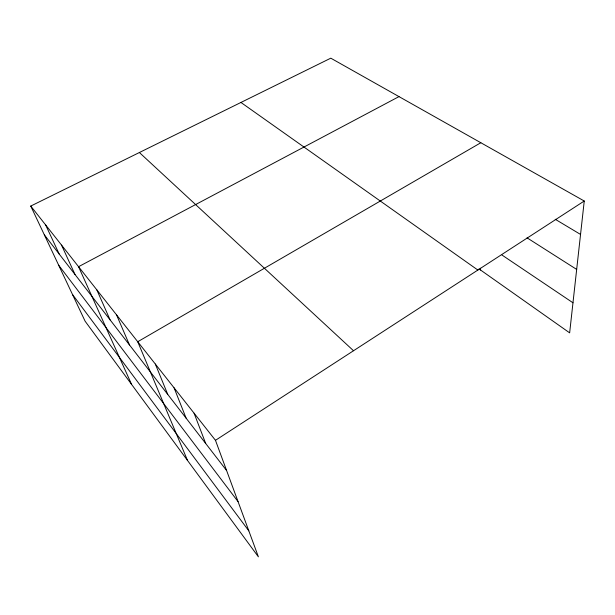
<?xml version="1.0" encoding="UTF-8"?>
<svg xmlns="http://www.w3.org/2000/svg" width="615" height="615" viewBox="0 0 615 615"><rect width="100%" height="100%" fill="white"/><g stroke="black" fill="none" stroke-linecap="round" stroke-linejoin="round"><path stroke-width="0.92" d="M480.553 270.023L480.553 268.217M30.75 206.063L215.473 440.325L258.392 556.829L85.116 321.214L30.75 206.063L330.785 58.171L584.25 201.02L569.644 332.853L479.008 268.932M215.473 440.325L584.25 201.02M480.83 142.734L137.729 341.732L187.513 460.451M398.989 96.609L78.559 266.695L131.595 384.413M555.214 219.263L580.545 234.438M527.04 237.828L576.67 269.424M502.055 255.087L572.98 302.788M240.942 102.451L477.863 270.054M139.382 152.52L353.525 350.742M44.334 234.83L226.589 470.506M58.694 265.25L238.051 501.625M72.532 294.554L248.821 530.86M45.633 224.936L59.186 254.033M61.531 245.101L75.015 274.513M96.832 289.873L110.054 319.815M116.504 314.811L129.504 344.961M155.326 364.049L167.741 394.407M174.068 387.811L186.13 418.185M194.071 413.18L205.702 443.5"/></g></svg>
